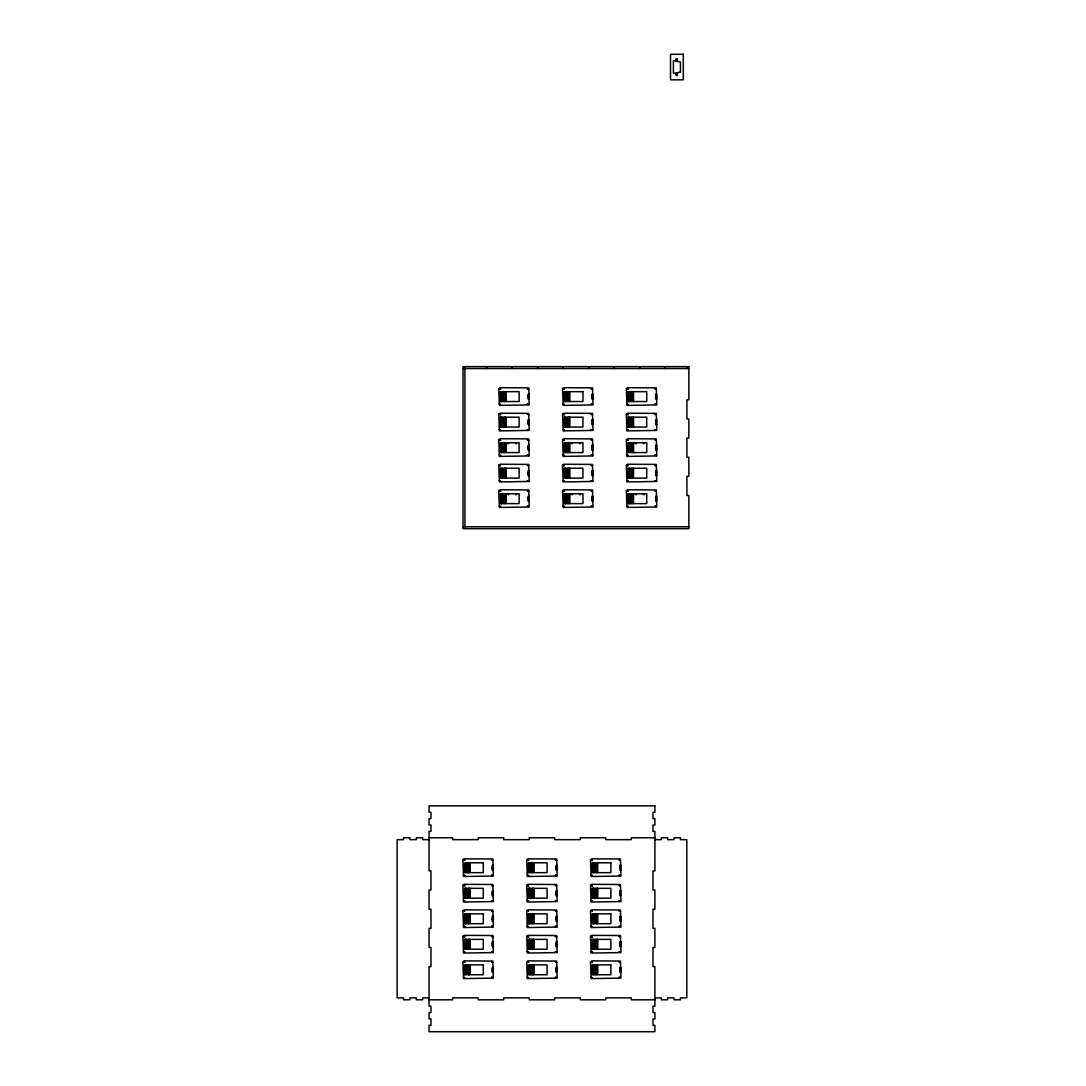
<?xml version="1.0" encoding="UTF-8"?>
<svg xmlns="http://www.w3.org/2000/svg" width="1086" height="1086" viewBox="0 0 1086 1086"><rect width="100%" height="100%" fill="white"/><g stroke="black" fill="none" stroke-linecap="round" stroke-linejoin="round"><path stroke-width="1.5" d="M463.003 368.548L688.836 368.548M505.913 391.679L519.135 391.679L519.135 401.535L505.913 401.535L505.954 391.679M500.497 391.815L501.773 391.815M564.286 391.815L565.562 391.815M628.088 391.815L629.364 391.815M529.344 394.218L528.067 394.218L528.067 399.01L529.344 399.01M593.146 394.218L591.87 394.218L591.87 399.01L593.146 399.01M656.949 394.218L655.673 394.218L655.673 399.01L656.949 399.01M500.497 394.842L501.773 394.842M564.286 394.842L565.562 394.842M500.497 395.155L501.773 395.155M564.286 395.155L565.562 395.155M528.067 395.82L529.344 395.82M591.87 395.82L593.146 395.82M655.673 395.82L656.949 395.82M528.067 397.408L529.344 397.408M591.87 397.408L593.146 397.408M655.673 397.408L656.949 397.408M500.497 398.033L501.773 398.033M564.286 398.033L565.562 398.033M500.497 398.345L501.773 398.345M564.286 398.345L565.562 398.345M500.497 401.386L501.773 401.386M564.286 401.386L565.562 401.386M628.088 401.386L629.364 401.386M633.505 401.535L646.74 401.535L646.74 391.679L633.505 391.679L633.545 401.535M500.497 417.2L505.601 417.2L505.601 427.056L500.497 427.056L500.497 417.2L501.773 417.336L501.773 427.056M564.286 417.2L569.39 417.2L569.39 427.056L564.286 427.056L564.286 417.2L565.562 417.336L565.562 427.056M569.716 417.2L582.938 417.2L582.938 427.056L569.716 427.056L569.743 417.2M628.088 417.2L633.192 417.2L633.192 427.056L628.088 427.056L628.088 417.2L629.364 417.336L629.364 427.056M633.505 417.2L646.74 417.2L646.727 427.056L633.505 427.056M529.344 419.739L528.067 419.739L528.067 424.531L529.344 424.531M593.146 419.739L591.87 419.739L591.87 424.531L593.146 424.531M656.949 419.739L655.673 419.739L655.673 424.531L656.949 424.531M500.497 420.363L501.773 420.363M564.286 420.363L565.562 420.363M500.497 420.676L501.773 420.676M564.286 420.676L565.562 420.676M528.067 421.341L529.344 421.341M591.87 421.341L593.146 421.341M655.673 421.341L656.949 421.341M528.067 422.929L529.344 422.929M591.87 422.929L593.146 422.929M655.673 422.929L656.949 422.929M500.497 423.554L501.773 423.554M564.286 423.554L565.562 423.554M500.497 423.866L501.773 423.866M564.286 423.866L565.562 423.866M500.497 426.893L501.773 426.893M564.286 426.893L565.562 426.893M628.088 426.893L629.364 426.893M505.913 427.056L519.135 427.056L519.135 417.2L505.913 417.2L505.954 427.056M500.497 442.844L505.601 442.721L505.601 452.577L500.497 452.577L500.497 442.721M505.913 442.721L519.135 442.721L519.135 452.577L505.913 452.577L505.954 442.721M633.505 442.721L646.74 442.721L646.727 452.577L633.505 452.577M507.963 443.631L508.696 443.631M515.741 443.631L516.474 443.631M571.765 443.631L572.498 443.631M579.544 443.631L580.277 443.631M635.568 443.631L636.287 443.631M643.346 443.631L644.066 443.631M529.344 445.26L528.067 445.26L528.067 450.052L529.344 450.052M593.146 445.26L591.87 445.26L591.87 450.052L593.146 450.052M656.949 445.26L655.673 445.26L655.673 450.052L656.949 450.052M500.497 445.884L501.773 445.884M564.286 445.884L565.562 445.884M500.497 446.197L501.773 446.197M564.286 446.197L565.562 446.197M528.067 446.862L529.344 446.862M591.87 446.862L593.146 446.862M655.673 446.862L656.949 446.862M528.067 448.45L529.344 448.45M591.87 448.45L593.146 448.45M655.673 448.45L656.949 448.45M500.497 449.075L501.773 449.075M564.286 449.075L565.562 449.075M500.497 449.387L501.773 449.387M564.286 449.387L565.562 449.387M569.716 452.577L582.938 452.577L582.938 442.721L569.716 442.721L569.743 452.577M628.088 452.414L633.192 452.577L633.192 442.721L628.088 442.721L628.088 452.577M500.497 468.365L505.601 468.242L505.601 478.098L500.497 477.935M505.913 468.242L519.135 468.242L519.135 478.098L505.913 478.098L505.954 468.242M564.286 468.365L569.39 468.242L569.39 478.098L564.286 478.098L564.286 468.242M569.716 468.242L582.938 468.242L582.938 478.098L569.716 478.098M628.088 468.365L633.192 468.242L633.192 478.098L628.088 477.935M633.505 468.242L646.74 468.242L646.727 478.098L633.505 478.098L633.545 468.242M529.344 470.781L528.067 470.781L528.067 475.559L529.344 475.559M593.146 470.781L591.87 470.781L591.87 475.559L593.146 475.559M656.949 470.781L655.673 470.781L655.673 475.559L656.949 475.559M500.497 471.392L501.773 471.392M564.286 471.392L565.562 471.392M500.497 471.718L501.773 471.718M564.286 471.718L565.562 471.718M528.067 472.369L529.344 472.369M591.87 472.369L593.146 472.369M655.673 472.369L656.949 472.369M528.067 473.971L529.344 473.971M591.87 473.971L593.146 473.971M655.673 473.971L656.949 473.971M500.497 474.582L501.773 474.582M564.286 474.582L565.562 474.582M500.497 474.908L501.773 474.908M564.286 474.908L565.562 474.908M505.913 493.763L519.135 493.763L519.135 503.619L505.913 503.619L505.954 493.763M569.716 493.763L582.938 493.763L582.938 503.619L569.716 503.619L569.743 493.763M633.505 493.763L646.74 493.763L646.74 503.619L633.505 503.619L633.545 493.763M500.497 493.886L501.773 493.886M564.286 493.886L565.562 493.886M628.088 493.886L629.364 493.886M507.963 494.673L508.696 494.673M515.741 494.673L516.474 494.673M571.765 494.673L572.498 494.673M579.544 494.673L580.277 494.673M635.568 494.673L636.287 494.673M643.346 494.673L644.066 494.673M529.344 496.302L528.067 496.302L528.067 501.08L529.344 501.08M593.146 496.302L591.87 496.302L591.87 501.08L593.146 501.08M656.949 496.302L655.673 496.302L655.673 501.08L656.949 501.08M500.497 496.913L501.773 496.913M564.286 496.913L565.562 496.913M500.497 497.239L501.773 497.239M564.286 497.239L565.562 497.239M528.067 497.89L529.344 497.89M591.87 497.89L593.146 497.89M655.673 497.89L656.949 497.89M528.067 499.492L529.344 499.492M591.87 499.492L593.146 499.492M655.673 499.492L656.949 499.492M500.497 500.103L501.773 500.103M564.286 500.103L565.562 500.103M500.497 500.429L501.773 500.429M564.286 500.429L565.562 500.429M500.497 503.456L501.773 503.456M564.286 503.456L565.562 503.456M628.088 503.456L629.364 503.456M463.003 526.764L688.836 526.764M429.051 837.754L452.658 837.754L452.658 839.668L478.179 839.668L478.179 837.754L503.7 837.754L503.7 839.668L529.221 839.668L529.221 837.754L554.742 837.754L554.742 839.668L580.263 839.668L580.263 837.754L605.771 837.754L605.771 839.668L631.292 839.668L631.292 837.754L654.899 837.754M429.051 839.668L422.671 839.668L422.671 837.754L416.291 837.754L416.291 839.668L409.924 839.668L409.924 837.754L403.544 837.754L403.544 839.668L397.164 839.668L397.164 997.885L403.544 997.885L403.544 999.799L409.924 999.799L409.924 997.885L416.291 997.885L416.291 999.799L422.671 999.799L422.671 997.885L429.051 997.885M654.899 839.668L661.279 839.668L661.279 837.754L667.659 837.754L667.659 839.668L674.039 839.668L674.039 837.754L680.42 837.754L680.42 839.668L686.8 839.668L686.8 997.885L680.42 997.885L680.42 999.799L674.039 999.799L674.039 997.885L667.659 997.885L667.659 999.799L661.279 999.799L661.279 997.885L654.899 997.885M533.85 862.813L547.086 862.813L547.072 872.669L533.85 872.669L533.891 863.098M493.492 865.352L492.216 865.352L492.216 870.13L493.492 870.13M557.294 865.352L556.018 865.352L556.018 870.13L557.294 870.13M621.083 865.352L619.807 865.352L619.807 870.13L621.083 870.13M464.632 865.963L465.908 865.963M528.434 865.963L529.71 865.963M464.632 866.289L465.908 866.289M528.434 866.289L529.71 866.289M492.216 866.94L493.492 866.94M556.018 866.94L557.294 866.94M619.807 866.94L621.083 866.94M492.216 868.542L493.492 868.542M556.018 868.542L557.294 868.542M619.807 868.542L621.083 868.542M464.632 869.153L465.908 869.153M528.434 869.153L529.71 869.153M464.632 869.479L465.908 869.479M528.434 869.479L529.71 869.479M528.434 872.506L533.538 872.669L533.538 862.813L528.434 862.813L528.434 872.669M470.062 888.321L483.284 888.321L483.27 898.19L470.062 898.19L470.089 888.62M533.85 888.321L547.086 888.321L547.086 898.19L533.85 898.19L533.891 888.62M597.653 888.321L610.875 888.321L610.875 898.19L597.653 898.19L597.694 888.62M464.632 888.457L465.908 888.457M528.434 888.457L529.71 888.457M592.237 888.457L593.513 888.457M493.492 890.873L492.216 890.873L492.216 895.651L493.492 895.651M557.294 890.873L556.018 890.873L556.018 895.651L557.294 895.651M621.083 890.873L619.807 890.873L619.807 895.651L621.083 895.651M464.632 891.484L465.908 891.484M528.434 891.484L529.71 891.484M464.632 891.81L465.908 891.81M528.434 891.81L529.71 891.81M492.216 892.461L493.492 892.461M556.018 892.461L557.294 892.461M619.807 892.461L621.083 892.461M492.216 894.063L493.492 894.063M556.018 894.063L557.294 894.063M619.807 894.063L621.083 894.063M464.632 894.674L465.908 894.674M528.434 894.674L529.71 894.674M464.632 895L465.908 895M528.434 895L529.71 895M464.632 898.027L465.908 898.027M528.434 898.027L529.71 898.027M592.237 898.027L593.513 898.027M533.85 913.842L547.086 913.842L547.086 923.697L533.85 923.697L533.891 914.127M464.632 913.978L465.908 913.978M528.434 913.978L529.71 913.978M493.492 916.38L492.216 916.38L492.216 921.172L493.492 921.172M557.294 916.38L556.018 916.38L556.018 921.172L557.294 921.172M621.083 916.38L619.807 916.38L619.807 921.172L621.083 921.172M464.632 917.005L465.908 917.005M528.434 917.005L529.71 917.005M464.632 917.317L465.908 917.317M528.434 917.317L529.71 917.317M492.216 917.982L493.492 917.982M556.018 917.982L557.294 917.982M619.807 917.982L621.083 917.982M492.216 919.57L493.492 919.57M556.018 919.57L557.294 919.57M619.807 919.57L621.083 919.57M464.632 920.195L465.908 920.195M528.434 920.195L529.71 920.195M464.632 920.507L465.908 920.507M528.434 920.507L529.71 920.507M464.632 923.548L465.908 923.548M528.434 923.548L529.71 923.548M470.062 939.363L483.284 939.363L483.27 949.218L470.062 949.218L470.089 939.648M533.85 939.363L547.086 939.363L547.072 949.218L533.85 949.218L533.891 939.648M597.653 939.363L610.875 939.363L610.875 949.218L597.653 949.218L597.694 939.648M464.632 939.499L465.908 939.499M528.434 939.499L529.71 939.499M592.237 939.499L593.513 939.499M493.492 941.901L492.216 941.901L492.216 946.693L493.492 946.693M557.294 941.901L556.018 941.901L556.018 946.693L557.294 946.693M621.083 941.901L619.807 941.901L619.807 946.693L621.083 946.693M464.632 942.526L465.908 942.526M528.434 942.526L529.71 942.526M464.632 942.838L465.908 942.838M528.434 942.838L529.71 942.838M492.216 943.503L493.492 943.503M556.018 943.503L557.294 943.503M619.807 943.503L621.083 943.503M492.216 945.091L493.492 945.091M556.018 945.091L557.294 945.091M619.807 945.091L621.083 945.091M464.632 945.716L465.908 945.716M528.434 945.716L529.71 945.716M464.632 946.028L465.908 946.028M528.434 946.028L529.71 946.028M464.632 949.055L465.908 949.055M528.434 949.055L529.71 949.055M592.237 949.055L593.513 949.055M533.85 964.884L547.086 964.884L547.072 974.739L533.85 974.739L533.891 965.169M493.492 967.422L492.216 967.422L492.216 972.214L493.492 972.214M557.294 967.422L556.018 967.422L556.018 972.214L557.294 972.214M621.083 967.422L619.807 967.422L619.807 972.214L621.083 972.214M464.632 968.047L465.908 968.047M528.434 968.047L529.71 968.047M464.632 968.359L465.908 968.359M528.434 968.359L529.71 968.359M492.216 969.024L493.492 969.024M556.018 969.024L557.294 969.024M619.807 969.024L621.083 969.024M492.216 970.612L493.492 970.612M556.018 970.612L557.294 970.612M619.807 970.612L621.083 970.612M464.632 971.237L465.908 971.237M528.434 971.237L529.71 971.237M464.632 971.549L465.908 971.549M528.434 971.549L529.71 971.549M464.632 974.576L469.736 974.739L469.736 964.884L464.632 964.884L464.632 974.739M429.051 999.799L452.658 999.799L452.658 997.885L478.179 997.885L478.179 999.799L503.7 999.799L503.7 997.885L529.221 997.885L529.221 999.799L554.742 999.799L554.742 997.885L580.263 997.885L580.263 999.799L605.771 999.799L605.771 997.885L631.292 997.885L631.292 999.799L654.899 999.799M686.922 366.634L686.922 368.548M665.243 366.634L665.243 368.548M639.722 366.634L639.722 368.548M633.545 417.2L633.545 427.056M633.545 442.721L633.545 452.577M631.916 391.679L631.916 401.535M631.916 417.2L631.916 427.056M631.916 442.721L631.916 452.577M631.916 468.242L631.916 478.098M631.916 493.763L631.916 503.619M629.364 391.679L629.364 401.535M629.364 442.721L629.364 452.577M629.364 468.242L629.364 478.098M629.364 493.763L629.364 503.619M628.088 468.242L628.088 478.098M614.201 366.634L614.201 368.548M596.065 862.813L596.065 872.669M596.065 888.321L596.065 898.19M596.065 913.842L596.065 923.697M596.065 939.363L596.065 949.218M596.065 964.884L596.065 974.739M593.513 862.813L593.513 872.669M593.513 888.321L593.513 898.19M593.513 913.842L593.513 923.697M593.513 939.363L593.513 949.218M593.513 964.884L593.513 974.739M588.68 366.634L588.68 368.548M569.743 468.242L569.743 478.098M568.114 391.679L568.114 401.535M568.114 417.2L568.114 427.056M568.114 442.721L568.114 452.577M568.114 468.242L568.114 478.098M568.114 493.763L568.114 503.619M565.562 391.679L565.562 401.535M565.562 442.721L565.562 452.577M565.562 468.242L565.562 478.098M565.562 493.763L565.562 503.619M563.159 366.634L563.159 368.548M537.638 366.634L537.638 368.548M532.262 862.813L532.262 872.669M532.262 888.321L532.262 898.19M532.262 913.842L532.262 923.697M532.262 939.363L532.262 949.218M532.262 964.884L532.262 974.739M529.71 862.813L529.71 872.669M529.71 888.321L529.71 898.19M529.71 913.842L529.71 923.697M529.71 939.363L529.71 949.218M529.71 964.884L529.71 974.739M512.117 366.634L512.117 368.548M504.325 391.679L504.325 401.535M504.325 417.2L504.325 427.056M504.325 442.721L504.325 452.577M504.325 468.242L504.325 478.098M504.325 493.763L504.325 503.619M501.773 391.679L501.773 401.535M501.773 442.721L501.773 452.577M501.773 468.242L501.773 478.098M501.773 493.763L501.773 503.619M500.497 468.242L500.497 478.098M486.609 366.634L486.609 368.548M468.46 862.813L468.46 872.669M468.46 888.321L468.46 898.19M468.46 913.842L468.46 923.697M468.46 939.363L468.46 949.218M468.46 964.884L468.46 974.739M465.908 862.813L465.908 872.669M465.908 888.321L465.908 898.19M465.908 913.842L465.908 923.697M465.908 939.363L465.908 949.218M465.908 964.884L465.908 974.739M464.917 366.634L464.917 526.764M498.773 388.625L499.37 405.377L529.181 404.915L528.706 387.851L500.008 387.688L498.773 388.625M499.384 388.802L500.619 389.127L499.384 388.802M499.384 404.101L500.551 404.589L499.451 403.951M498.773 414.146L499.37 430.898L529.181 430.423L528.706 413.372L500.008 413.209L498.773 414.146M502.126 393.037C503.293 396.689 504.963 390.458 502.126 393.037M499.384 414.309L500.619 414.648L499.384 414.309M502.126 396.363C503.293 400.015 504.963 393.784 502.126 396.363M502.126 399.702C503.293 403.354 504.963 397.123 502.126 399.702M499.384 429.622L500.619 429.961L499.384 429.622M498.773 439.667L499.37 456.419L529.181 455.944L528.706 438.893L500.008 438.717L498.773 439.667M499.384 439.83L500.619 440.169L499.384 439.83M502.126 418.544C503.293 422.21 504.963 415.965 502.126 418.544M502.126 421.884C503.293 425.536 504.963 419.305 502.126 421.884M502.126 425.21C503.293 428.875 504.963 422.644 502.126 425.21M499.384 455.143L500.619 455.468L499.384 455.143M498.773 465.188L499.37 481.94L529.181 481.465L528.706 464.414L500.008 464.238L498.773 465.188M499.384 465.351L500.551 465.84L499.451 465.202M502.126 444.065C503.293 447.717 504.963 441.486 502.126 444.065M502.126 447.405C503.293 451.057 504.963 444.826 502.126 447.405M502.126 450.731C503.293 454.396 504.963 448.151 502.126 450.731M499.384 480.664L500.619 480.989L499.384 480.664M498.773 490.709L499.37 507.447L529.181 506.986L528.706 489.935L500.008 489.759L498.773 490.709M499.384 490.872L500.619 491.198L499.384 490.872M502.126 469.586C503.293 473.238 504.963 467.007 502.126 469.586M502.126 472.926C503.293 476.578 504.963 470.347 502.126 472.926M502.126 476.252C503.293 479.903 504.963 473.672 502.126 476.252M499.384 506.185L500.619 506.51L499.384 506.185M502.126 495.107C503.293 498.759 504.963 492.528 502.126 495.107M502.126 498.433C503.293 502.099 504.963 495.868 502.126 498.433M502.126 501.773C503.293 505.424 504.963 499.193 502.126 501.773M462.907 859.759L463.505 876.497L493.315 876.035L492.854 858.985L464.143 858.809L462.907 859.759M463.532 859.922L464.767 860.248L463.532 859.922M527.457 388.802L528.692 389.127L527.457 388.802M463.532 875.235L464.767 875.56L463.532 875.235M462.907 885.28L463.505 902.018L493.315 901.556L492.854 884.493L464.143 884.33L462.907 885.28M463.532 885.443L464.767 885.769L463.532 885.443M466.261 864.157C467.428 867.809 469.111 861.578 466.261 864.157M466.261 867.483C467.428 871.148 469.111 864.904 466.261 867.483M527.457 404.101L528.692 404.44L527.457 404.101M466.261 870.823C467.428 874.474 469.111 868.243 466.261 870.823M463.532 900.756L464.767 901.081L463.532 900.756M527.457 414.309L528.692 414.648L527.457 414.309M462.907 910.787L463.505 927.539L493.315 927.077L492.854 910.014L464.143 909.851L462.907 910.787M463.532 910.964L464.699 911.439L463.586 910.801M466.261 889.678C467.428 893.33 469.111 887.099 466.261 889.678M466.261 893.004C467.428 896.656 469.111 890.425 466.261 893.004M527.457 429.622L528.692 429.961L527.457 429.622M466.261 896.344C467.428 899.995 469.111 893.764 466.261 896.344M463.532 926.263L464.767 926.602L463.532 926.263M527.457 439.83L528.692 440.169L527.457 439.83M462.907 936.308L463.505 953.06L493.315 952.585L492.854 935.535L464.143 935.372L462.907 936.308M463.532 936.471L464.767 936.811L463.532 936.471M466.261 915.199C467.428 918.851 469.111 912.62 466.261 915.199M466.261 918.525C467.428 922.177 469.111 915.946 466.261 918.525M527.457 455.143L528.692 455.468L527.457 455.143M466.261 921.865C467.428 925.516 469.111 919.285 466.261 921.865M527.457 465.351L528.692 465.677L527.457 465.351M463.532 951.784L464.767 952.123L463.532 951.784M462.907 961.829L463.505 978.581L493.315 978.106L492.854 961.056L464.143 960.879L462.907 961.829M466.261 940.707C467.428 944.372 469.111 938.128 466.261 940.707M463.532 961.992L464.767 962.332L463.532 961.992M466.261 944.046C467.428 947.698 469.111 941.467 466.261 944.046M527.457 480.664L528.692 480.989L527.457 480.664M466.261 947.386C467.428 951.037 469.111 944.806 466.261 947.386M463.532 977.305L464.699 977.794L463.586 977.156M527.457 490.872L528.692 491.198L527.457 490.872M466.261 966.228C467.428 969.879 469.111 963.649 466.261 966.228M466.261 969.567C467.428 973.219 469.111 966.988 466.261 969.567M527.457 506.185L528.692 506.51L527.457 506.185M466.261 972.893C467.428 976.558 469.111 970.314 466.261 972.893M491.605 859.922L492.827 860.248L491.605 859.922M491.605 875.235L492.827 875.56L491.605 875.235M491.605 885.443L492.827 885.769L491.605 885.443M491.605 900.756L492.827 901.081L491.605 900.756M491.605 910.964L492.772 911.439L491.659 910.801M491.605 926.263L492.827 926.602L491.605 926.263M562.562 388.625L563.159 405.377L592.97 404.915L592.508 387.851L563.797 387.688L562.562 388.625M563.186 388.802L564.421 389.127L563.186 388.802M491.605 936.471L492.827 936.811L491.605 936.471M563.186 404.101L564.353 404.589L563.24 403.951M491.605 951.784L492.827 952.123L491.605 951.784M562.562 414.146L563.159 430.898L592.97 430.423L592.508 413.372L563.797 413.209L562.562 414.146M563.186 414.309L564.421 414.648L563.186 414.309M565.915 393.037C567.082 396.689 568.765 390.458 565.915 393.037M565.915 396.363C567.082 400.015 568.765 393.784 565.915 396.363M491.605 961.992L492.827 962.332L491.605 961.992M565.915 399.702C567.082 403.354 568.765 397.123 565.915 399.702M563.186 429.622L564.421 429.961L563.186 429.622M491.605 977.305L492.772 977.794L491.659 977.156M562.562 439.667L563.159 456.419L592.97 455.944L592.508 438.893L563.797 438.717L562.562 439.667M563.186 439.83L564.421 440.169L563.186 439.83M565.915 418.544C567.082 422.21 568.765 415.965 565.915 418.544M565.915 421.884C567.082 425.536 568.765 419.305 565.915 421.884M565.915 425.21C567.082 428.875 568.765 422.644 565.915 425.21M563.186 455.143L564.421 455.468L563.186 455.143M562.562 465.188L563.159 481.94L592.97 481.465L592.508 464.414L563.797 464.238L562.562 465.188M565.915 444.065C567.082 447.717 568.765 441.486 565.915 444.065M563.186 465.351L564.353 465.84L563.24 465.202M565.915 447.405C567.082 451.057 568.765 444.826 565.915 447.405M565.915 450.731C567.082 454.396 568.765 448.151 565.915 450.731M563.186 480.664L564.421 480.989L563.186 480.664M562.562 490.709L563.159 507.447L592.97 506.986L592.508 489.935L563.797 489.759L562.562 490.709M565.915 469.586C567.082 473.238 568.765 467.007 565.915 469.586M563.186 490.872L564.421 491.198L563.186 490.872M565.915 472.926C567.082 476.578 568.765 470.347 565.915 472.926M565.915 476.252C567.082 479.903 568.765 473.672 565.915 476.252M563.186 506.185L564.421 506.51L563.186 506.185M565.915 495.107C567.082 498.759 568.765 492.528 565.915 495.107M565.915 498.433C567.082 502.099 568.765 495.868 565.915 498.433M565.915 501.773C567.082 505.424 568.765 499.193 565.915 501.773M526.71 859.759L527.307 876.497L557.118 876.035L556.656 858.985L527.945 858.809L526.71 859.759M527.321 859.922L528.556 860.248L527.321 859.922M527.321 875.235L528.556 875.56L527.321 875.235M591.259 388.802L592.481 389.127L591.259 388.802M526.71 885.28L527.307 902.018L557.118 901.556L556.656 884.493L527.945 884.33L526.71 885.28M527.321 885.443L528.556 885.769L527.321 885.443M530.063 864.157C531.23 867.809 532.9 861.578 530.063 864.157M530.063 867.483C531.23 871.148 532.9 864.904 530.063 867.483M591.259 404.101L592.481 404.44L591.259 404.101M530.063 870.823C531.23 874.474 532.9 868.243 530.063 870.823M591.259 414.309L592.481 414.648L591.259 414.309M527.321 900.756L528.556 901.081L527.321 900.756M526.71 910.787L527.307 927.539L557.118 927.077L556.656 910.014L527.945 909.851L526.71 910.787M530.063 889.678C531.23 893.33 532.9 887.099 530.063 889.678M527.321 910.964L528.502 911.439L527.389 910.801M530.063 893.004C531.23 896.656 532.9 890.425 530.063 893.004M591.259 429.622L592.481 429.961L591.259 429.622M530.063 896.344C531.23 899.995 532.9 893.764 530.063 896.344M591.259 439.83L592.481 440.169L591.259 439.83M527.321 926.263L528.556 926.602L527.321 926.263M526.71 936.308L527.307 953.06L557.118 952.585L556.656 935.535L527.945 935.372L526.71 936.308M527.321 936.471L528.556 936.811L527.321 936.471M530.063 915.199C531.23 918.851 532.9 912.62 530.063 915.199M530.063 918.525C531.23 922.177 532.9 915.946 530.063 918.525M591.259 455.143L592.481 455.468L591.259 455.143M530.063 921.865C531.23 925.516 532.9 919.285 530.063 921.865M527.321 951.784L528.556 952.123L527.321 951.784M591.259 465.351L592.481 465.677L591.259 465.351M526.71 961.829L527.307 978.581L557.118 978.106L556.656 961.056L527.945 960.879L526.71 961.829M527.321 961.992L528.556 962.332L527.321 961.992M530.063 940.707C531.23 944.372 532.9 938.128 530.063 940.707M530.063 944.046C531.23 947.698 532.9 941.467 530.063 944.046M591.259 480.664L592.481 480.989L591.259 480.664M530.063 947.386C531.23 951.037 532.9 944.806 530.063 947.386M527.321 977.305L528.502 977.794L527.389 977.156M591.259 490.872L592.481 491.198L591.259 490.872M530.063 966.228C531.23 969.879 532.9 963.649 530.063 966.228M530.063 969.567C531.23 973.219 532.9 966.988 530.063 969.567M591.259 506.185L592.481 506.51L591.259 506.185M530.063 972.893C531.23 976.558 532.9 970.314 530.063 972.893M555.394 859.922L556.629 860.248L555.394 859.922M555.394 875.235L556.629 875.56L555.394 875.235M555.394 885.443L556.629 885.769L555.394 885.443M555.394 900.756L556.629 901.081L555.394 900.756M555.394 910.964L556.629 911.29L555.462 910.801M555.394 926.263L556.629 926.602L555.394 926.263M626.364 388.625L626.961 405.377L656.772 404.915L656.311 387.851L627.599 387.688L626.364 388.625M626.975 388.802L628.21 389.127L626.975 388.802M555.394 936.471L556.629 936.811L555.394 936.471M626.975 404.101L628.142 404.589L627.043 403.951M555.394 951.784L556.629 952.123L555.394 951.784M626.364 414.146L626.961 430.898L656.772 430.423L656.311 413.372L627.599 413.209L626.364 414.146M626.975 414.309L628.21 414.648L626.975 414.309M629.717 393.037C630.885 396.689 632.554 390.458 629.717 393.037M555.394 961.992L556.629 962.332L555.394 961.992M629.717 396.363C630.885 400.015 632.554 393.784 629.717 396.363M629.717 399.702C630.885 403.354 632.554 397.123 629.717 399.702M626.975 429.622L628.21 429.961L626.975 429.622M675.994 59.16C677.162 62.812 678.831 56.581 675.994 59.16M555.394 977.305L556.561 977.794L555.462 977.156M626.364 439.667L626.961 456.419L656.772 455.944L656.311 438.893L627.599 438.717L626.364 439.667M629.717 418.544C630.885 422.21 632.554 415.965 629.717 418.544M626.975 439.83L628.21 440.169L626.975 439.83M629.717 421.884C630.885 425.536 632.554 419.305 629.717 421.884M629.717 425.21C630.885 428.875 632.554 422.644 629.717 425.21M675.994 74.472C677.162 78.124 678.831 71.893 675.994 74.472M626.975 455.143L628.21 455.468L626.975 455.143M626.364 465.188L626.961 481.94L656.772 481.465L656.311 464.414L627.599 464.238L626.364 465.188M626.975 465.351L628.142 465.84L627.043 465.202M629.717 444.065C630.885 447.717 632.554 441.486 629.717 444.065M629.717 447.405C630.885 451.057 632.554 444.826 629.717 447.405M629.717 450.731C630.885 454.396 632.554 448.151 629.717 450.731M626.975 480.664L628.21 480.989L626.975 480.664M626.364 490.709L626.961 507.447L656.772 506.986L656.311 489.935L627.599 489.759L626.364 490.709M626.975 490.872L628.21 491.198L626.975 490.872M629.717 469.586C630.885 473.238 632.554 467.007 629.717 469.586M629.717 472.926C630.885 476.578 632.554 470.347 629.717 472.926M629.717 476.252C630.885 479.903 632.554 473.672 629.717 476.252M626.975 506.185L628.21 506.51L626.975 506.185M629.717 495.107C630.885 498.759 632.554 492.528 629.717 495.107M629.717 498.433C630.885 502.099 632.554 495.868 629.717 498.433M629.717 501.773C630.885 505.424 632.554 499.193 629.717 501.773M590.512 859.759L591.096 876.497L620.92 876.035L620.445 858.985L591.734 858.809L590.512 859.759M591.123 859.922L592.359 860.248L591.123 859.922M655.048 388.802L656.283 389.127L655.048 388.802M591.123 875.235L592.359 875.56L591.123 875.235M590.512 885.28L591.096 902.018L620.92 901.556L620.445 884.493L591.734 884.33L590.512 885.28M593.852 864.157C595.033 867.809 596.703 861.578 593.852 864.157M591.123 885.443L592.359 885.769L591.123 885.443M593.852 867.483C595.033 871.148 596.703 864.904 593.852 867.483M655.048 404.101L656.283 404.44L655.048 404.101M593.852 870.823C595.033 874.474 596.703 868.243 593.852 870.823M591.123 900.756L592.359 901.081L591.123 900.756M655.048 414.309L656.283 414.648L655.048 414.309M590.512 910.787L591.096 927.539L620.92 927.077L620.445 910.014L591.734 909.851L590.512 910.787M591.123 910.964L592.291 911.439L591.191 910.801M593.852 889.678C595.033 893.33 596.703 887.099 593.852 889.678M593.852 893.004C595.033 896.656 596.703 890.425 593.852 893.004M655.048 429.622L656.283 429.961L655.048 429.622M593.852 896.344C595.033 899.995 596.703 893.764 593.852 896.344M591.123 926.263L592.359 926.602L591.123 926.263M655.048 439.83L656.283 440.169L655.048 439.83M590.512 936.308L591.096 953.06L620.92 952.585L620.445 935.535L591.734 935.372L590.512 936.308M591.123 936.471L592.359 936.811L591.123 936.471M593.852 915.199C595.033 918.851 596.703 912.62 593.852 915.199M593.852 918.525C595.033 922.177 596.703 915.946 593.852 918.525M655.048 455.143L656.283 455.468L655.048 455.143M593.852 921.865C595.033 925.516 596.703 919.285 593.852 921.865M655.048 465.351L656.283 465.677L655.048 465.351M591.123 951.784L592.359 952.123L591.123 951.784M590.512 961.829L591.096 978.581L620.92 978.106L620.445 961.056L591.734 960.879L590.512 961.829M593.852 940.707C595.033 944.372 596.703 938.128 593.852 940.707M591.123 961.992L592.359 962.332L591.123 961.992M593.852 944.046C595.033 947.698 596.703 941.467 593.852 944.046M655.048 480.664L656.283 480.989L655.048 480.664M593.852 947.386C595.033 951.037 596.703 944.806 593.852 947.386M655.048 490.872L656.283 491.198L655.048 490.872M591.123 977.305L592.291 977.794L591.191 977.156M593.852 966.228C595.033 969.879 596.703 963.649 593.852 966.228M593.852 969.567C595.033 973.219 596.703 966.988 593.852 969.567M655.048 506.185L656.283 506.51L655.048 506.185M593.852 972.893C595.033 976.558 596.703 970.314 593.852 972.893M619.196 859.922L620.432 860.248L619.196 859.922M619.196 875.235L620.432 875.56L619.196 875.235M619.196 885.443L620.432 885.769L619.196 885.443M619.196 900.756L620.432 901.081L619.196 900.756M619.196 910.964L620.432 911.29L619.264 910.801M619.196 926.263L620.432 926.602L619.196 926.263M619.196 936.471L620.432 936.811L619.196 936.471M619.196 951.784L620.432 952.123L619.196 951.784M619.196 961.992L620.432 962.332L619.196 961.992M619.196 977.305L620.364 977.794L619.264 977.156M680.433 72.165L673.415 73.441L673.415 60.68L680.433 61.956L680.433 72.165M683.298 54.3L670.537 54.3L670.537 79.821L683.298 79.821L683.298 54.3M688.836 366.634L463.003 366.634L463.003 528.678L688.836 528.678L688.836 495.501L686.922 495.501L686.922 476.36L688.836 476.36L688.836 457.22L686.922 457.22L686.922 438.079L688.836 438.079L688.836 418.952L686.922 418.952L686.922 399.811L688.836 399.811L688.836 366.634M505.601 391.679L500.497 391.679L500.497 401.535L505.601 401.535L505.601 391.679M569.39 391.679L564.286 391.679L564.286 401.535L569.39 401.535L569.39 391.679M582.938 391.679L569.716 391.679L569.716 401.535L582.938 401.535L582.938 391.679M633.192 391.679L628.088 391.679L628.088 401.535L633.192 401.535L633.192 391.679M569.39 442.721L564.286 442.721L564.286 452.577L569.39 452.577L569.39 442.721M505.601 493.763L500.497 493.763L500.497 503.619L505.601 503.619L505.601 493.763M569.39 493.763L564.286 493.763L564.286 503.619L569.39 503.619L569.39 493.763M633.192 493.763L628.088 493.763L628.088 503.619L633.192 503.619L633.192 493.763M654.899 805.853L429.051 805.853L429.051 812.233L430.966 812.233L430.966 818.613L429.051 818.613L429.051 824.993L430.966 824.993L430.966 831.374L429.051 831.374L429.051 870.931L430.966 870.931L430.966 890.072L429.051 890.072L429.051 909.213L430.966 909.213L430.966 928.354L429.051 928.354L429.051 947.481L430.966 947.481L430.966 966.621L429.051 966.621L429.051 1006.179L430.966 1006.179L430.966 1012.559L429.051 1012.559L429.051 1018.939L430.966 1018.939L430.966 1025.32L429.051 1025.32L429.051 1031.7L654.899 1031.7L654.899 1025.32L652.985 1025.32L652.985 1018.939L654.899 1018.939L654.899 1012.559L652.985 1012.559L652.985 1006.179L654.899 1006.179L654.899 966.621L652.985 966.621L652.985 947.481L654.899 947.481L654.899 928.354L652.985 928.354L652.985 909.213L654.899 909.213L654.899 890.072L652.985 890.072L652.985 870.931L654.899 870.931L654.899 831.374L652.985 831.374L652.985 824.993L654.899 824.993L654.899 818.613L652.985 818.613L652.985 812.233L654.899 812.233L654.899 805.853M469.736 862.813L464.632 862.936L464.632 872.669L469.736 872.669L469.736 862.813M483.284 862.813L470.062 862.813L470.062 872.669L483.284 872.669L483.284 862.813M597.341 862.813L592.237 862.813L592.237 872.669L597.341 872.669L597.341 862.813M610.875 862.813L597.653 862.813L597.653 872.669L610.875 872.669L610.875 862.813M469.736 888.321L464.632 888.321L464.632 898.19L469.736 898.19L469.736 888.321M533.538 888.321L528.434 888.321L528.434 898.19L533.538 898.19L533.538 888.321M597.341 888.321L592.237 888.321L592.237 898.19L597.341 898.19L597.341 888.321M469.736 913.842L464.632 913.842L464.632 923.697L469.736 923.697L469.736 913.842M483.284 913.842L470.062 913.842L470.062 923.697L483.284 923.697L483.284 913.842M533.538 913.842L528.434 913.842L528.434 923.697L533.538 923.697L533.538 913.842M597.341 913.842L592.237 913.842L592.237 923.697L597.341 923.697L597.341 913.842M610.875 913.842L597.653 913.842L597.653 923.697L610.875 923.697L610.875 913.842M469.736 939.363L464.632 939.363L464.632 949.218L469.736 949.218L469.736 939.363M533.538 939.363L528.434 939.363L528.434 949.218L533.538 949.218L533.538 939.363M597.341 939.363L592.237 939.363L592.237 949.218L597.341 949.218L597.341 939.363M483.284 964.884L470.062 964.884L470.062 974.739L483.284 974.739L483.284 964.884M533.538 964.884L528.434 964.884L528.434 974.739L533.538 974.739L533.538 964.884M597.341 964.884L592.237 964.884L592.237 974.739L597.341 974.739L597.341 964.884M610.875 964.884L597.653 964.884L597.653 974.739L610.875 974.739L610.875 964.884"/></g></svg>
